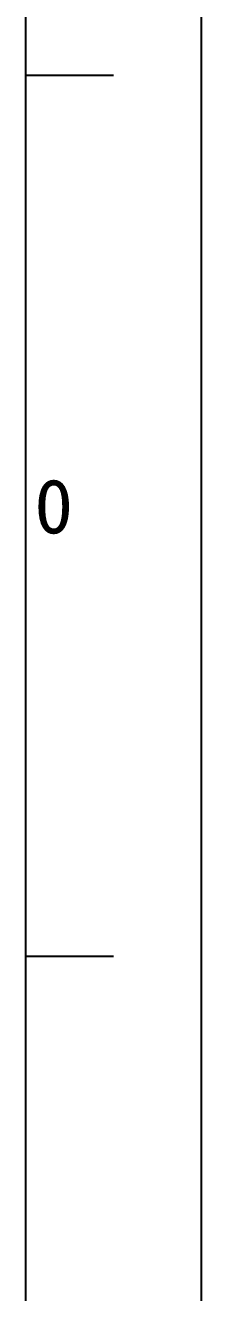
# Model space of a CAD drawing. Header units: millimetres. Extents: x 0 to 1189, y 0 to 841.
# Drawn here: x 1179 to 1189, y 71.9 to 143.8 of the extents above; entities that cross this region are included whole.
import ezdxf

# ---------------------------------------------------------------- set-up
doc = ezdxf.new("R2010")
doc.units = ezdxf.units.MM
doc.header["$LTSCALE"] = 65.395
doc.layers.get('0').update_dxf_attribs({"linetype": 'CONTINUOUS'})
doc.styles.add('TEXTSTYLE_2', font='simfang.ttf')

msp = doc.modelspace()

# ---------------------------------------------------------------- linework, layer by layer
at = {"color": 7}
for p, q in [((1189, 0), (1189, 841)), ((1179, 831), (1179, 10)), ((1179, 141), (1184, 141)), ((1179, 91), (1184, 91))]:
    msp.add_line(p, q, dxfattribs=at)

# ---------------------------------------------------------------- texts
at = {"color": 3, "style": 'TEXTSTYLE_2'}
msp.add_text('O', height=3, dxfattribs=at).set_placement((1179.589, 114.993))

doc.saveas('drawing.dxf')
